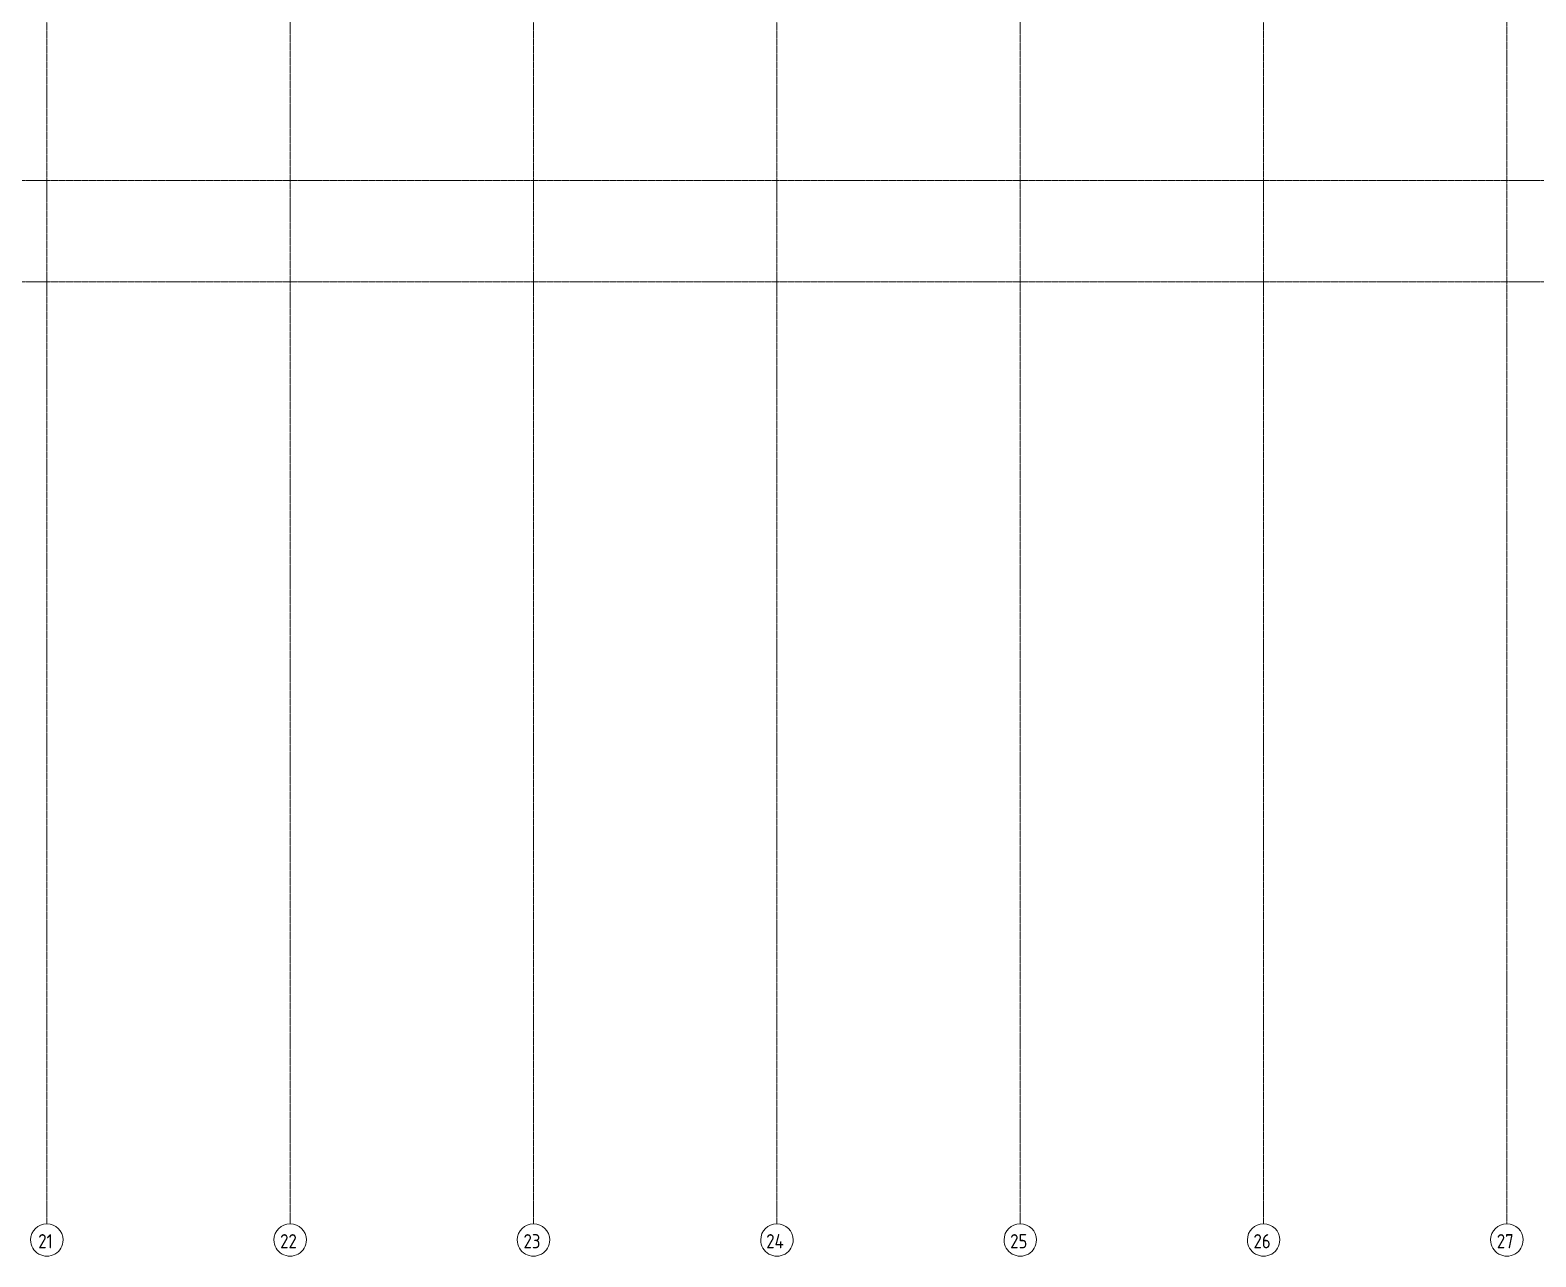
# Model space of a CAD drawing. Header units: millimetres. Extents: x -13853 to 411335, y -23261 to 161252.
# Drawn here: x 171383 to 208514, y -23261 to 6994 of the extents above; entities that cross this region are included whole.
import ezdxf

# ---------------------------------------------------------------- set-up
doc = ezdxf.new("R2010")
doc.units = ezdxf.units.MM
doc.linetypes.add('ADSK_Линия сетки', pattern=[21, 12, -3, 3, -3])
doc.layers.add('Оси', color=7, linetype='Continuous', lineweight=9)
doc.styles.add('GOST Common_2', font='GOST Common.ttf', dxfattribs={"width": 0.9, "height": 350})

# ---------------------------------------------------------------- blocks, each defined once
blk = doc.blocks.new('Ось сетки - D8-4846-001_Весь этаж')
at = {"layer": 'Оси', "lineweight": 18}
for start, end in [(360, 180), (180, 360)]:
    blk.add_arc((0, 0), 4, start, end, dxfattribs=at)

msp = doc.modelspace()

# ---------------------------------------------------------------- linework, layer by layer
at = {"layer": 'Оси', "linetype": 'ADSK_Линия сетки'}
for p, q in [((177796, 37134), (177796, -22443)), ((195799, 37134), (195799, -22443)), ((207799, 36857), (207799, -22443)), ((171796, 36674), (171796, -22443)), ((183796, 36674), (183796, -22443)), ((189799, 36674), (189799, -22443)), ((201799, 36674), (201799, -22443)), ((-13035, 3285), (410517, 3285)), ((-13035, 785), (410517, 785))]:
    msp.add_line(p, q, dxfattribs=at)

# ---------------------------------------------------------------- block references
at = {"layer": 'Оси', "lineweight": 18, "xscale": 99.99999999999993, "yscale": 99.99999999999993, "zscale": 99.99999999999993, "rotation": 180}
for p in [(171796, -22843), (177796, -22843), (183796, -22843), (189799, -22843), (195799, -22843), (201799, -22843), (207799, -22843)]:
    msp.add_blockref('Ось сетки - D8-4846-001_Весь этаж', p, dxfattribs=at)

# ---------------------------------------------------------------- texts
at = {"layer": 'Оси', "char_height": 350, "attachment_point": 1, "style": 'GOST Common_2'}
for s, insert, width in [('21', (171584, -22699), 461.77), ('22', (177549, -22699), 548.35), ('23', (183551, -22699), 541.14), ('24', (189536, -22699), 584.43), ('25', (195551, -22699), 548.35), ('26', (201551, -22699), 548.35), ('27', (207551, -22699), 548.35)]:
    msp.add_mtext(s, dxfattribs=dict(at, insert=insert, width=width))

doc.saveas('drawing.dxf')
